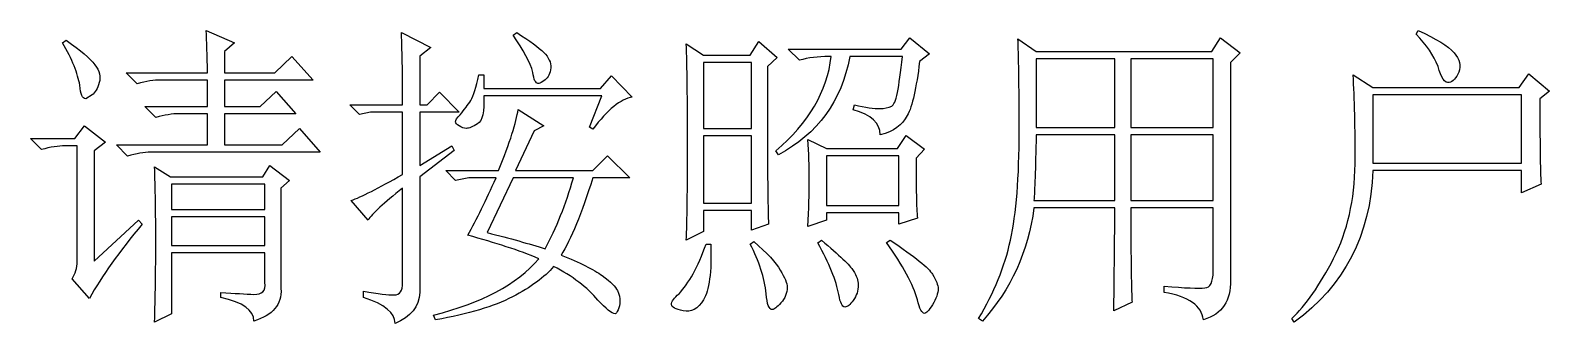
# Model space of a CAD drawing. Extents: x -45 to 645, y -160 to 467.
# Drawn here: x 376.72 to 385.16, y 156.86 to 158.48 of the extents above; entities that cross this region are included whole.
import ezdxf

# ---------------------------------------------------------------- set-up
doc = ezdxf.new("R2010")
doc.units = 0
doc.layers.add('layer 1', color=7, linetype='Continuous')

msp = doc.modelspace()

# ---------------------------------------------------------------- linework, layer by layer
at = {"layer": 'layer 1', "color": 7, "true_color": 0xffffff}
for points, knots in [([(377.2561, 158.2491), (377.2561, 158.2491), (377.3172, 158.1874), (377.3172, 158.1874), (377.3679, 158.2015), (377.4098, 158.2085), (377.4464, 158.2085), (377.4464, 158.2085), (377.7066, 158.2086), (377.7066, 158.2086), (377.7066, 158.2086), (377.7066, 158.0622), (377.7066, 158.0622), (377.7066, 158.0622), (377.3592, 158.0622), (377.3592, 158.0622), (377.3592, 158.0622), (377.4203, 158.0005), (377.4203, 158.0005), (377.4691, 158.0146), (377.5128, 158.0215), (377.5495, 158.0215), (377.5495, 158.0215), (377.7066, 158.0215), (377.7066, 158.0215), (377.7066, 158.0215), (377.7066, 157.8487), (377.7066, 157.8487), (377.7066, 157.8487), (377.202, 157.8487), (377.202, 157.8487), (377.202, 157.8487), (377.2631, 157.787), (377.2631, 157.787), (377.312, 157.801), (377.3556, 157.8081), (377.3923, 157.8081), (377.3923, 157.8081), (378.3335, 157.8082), (378.3335, 157.8082), (378.3335, 157.8082), (378.2183, 157.9388), (378.2183, 157.9388), (378.2183, 157.9388), (378.1223, 157.8487), (378.1223, 157.8487), (378.1223, 157.8487), (377.8009, 157.8487), (377.8009, 157.8487), (377.8009, 157.8487), (377.8009, 158.0215), (377.8009, 158.0215), (377.8009, 158.0215), (378.1973, 158.0215), (378.1973, 158.0215), (378.1973, 158.0215), (378.0891, 158.1451), (378.0891, 158.1451), (378.0891, 158.1451), (378, 158.0622), (378, 158.0622), (378, 158.0622), (377.8009, 158.0622), (377.8009, 158.0622), (377.8009, 158.0622), (377.8009, 158.2086), (377.8009, 158.2086), (377.8009, 158.2086), (378.2934, 158.2086), (378.2934, 158.2086), (378.2934, 158.2086), (378.1764, 158.339), (378.1764, 158.339), (378.1764, 158.339), (378.0821, 158.2491), (378.0821, 158.2491), (378.0821, 158.2491), (377.8009, 158.2491), (377.8009, 158.2491), (377.8009, 158.2491), (377.8009, 158.3674), (377.8009, 158.3674), (377.8009, 158.3674), (377.8568, 158.415), (377.8568, 158.415), (377.8568, 158.415), (377.6997, 158.4837), (377.6997, 158.4837), (377.7032, 158.4237), (377.7066, 158.3461), (377.7066, 158.249), (377.7066, 158.249), (377.2561, 158.2491), (377.2561, 158.2491)], [0, 0, 0, 0, 0.032258, 0.032258, 0.032258, 0.064516, 0.064516, 0.064516, 0.096774, 0.096774, 0.096774, 0.129032, 0.129032, 0.129032, 0.16129, 0.16129, 0.16129, 0.193548, 0.193548, 0.193548, 0.225806, 0.225806, 0.225806, 0.258065, 0.258065, 0.258065, 0.290323, 0.290323, 0.290323, 0.322581, 0.322581, 0.322581, 0.354839, 0.354839, 0.354839, 0.387097, 0.387097, 0.387097, 0.419355, 0.419355, 0.419355, 0.451613, 0.451613, 0.451613, 0.483871, 0.483871, 0.483871, 0.516129, 0.516129, 0.516129, 0.548387, 0.548387, 0.548387, 0.580645, 0.580645, 0.580645, 0.612903, 0.612903, 0.612903, 0.645161, 0.645161, 0.645161, 0.677419, 0.677419, 0.677419, 0.709677, 0.709677, 0.709677, 0.741935, 0.741935, 0.741935, 0.774194, 0.774194, 0.774194, 0.806452, 0.806452, 0.806452, 0.83871, 0.83871, 0.83871, 0.870968, 0.870968, 0.870968, 0.903226, 0.903226, 0.903226, 0.935484, 0.935484, 0.935484, 0.967742, 0.967742, 0.967742, 1, 1, 1, 1]), ([(378.8872, 158.0304), (378.8872, 158.0304), (379.1055, 158.0304), (379.1055, 158.0304), (379.1055, 158.0304), (378.9955, 158.1416), (378.9955, 158.1416), (378.9955, 158.1416), (378.9274, 158.0709), (378.9274, 158.0709), (378.9274, 158.0709), (378.8872, 158.0709), (378.8872, 158.0709), (378.8872, 158.0709), (378.8872, 158.3408), (378.8872, 158.3408), (378.8872, 158.3408), (378.9484, 158.3884), (378.9484, 158.3884), (378.9484, 158.3884), (378.7842, 158.4714), (378.7842, 158.4714), (378.7895, 158.3515), (378.7912, 158.2191), (378.7912, 158.0709), (378.7912, 158.0709), (378.4978, 158.0709), (378.4978, 158.0709), (378.4978, 158.0709), (378.552, 158.0164), (378.552, 158.0164), (378.552, 158.0164), (378.6131, 158.0304), (378.6131, 158.0304), (378.6131, 158.0304), (378.7912, 158.0304), (378.7912, 158.0304), (378.7912, 158.0304), (378.7912, 157.6848), (378.7912, 157.6848), (378.655, 157.6072), (378.5589, 157.5594), (378.5048, 157.54), (378.5048, 157.54), (378.5991, 157.4308), (378.5991, 157.4308), (378.6218, 157.4677), (378.6864, 157.5259), (378.7912, 157.6088), (378.7912, 157.6088), (378.7912, 157.0849), (378.7912, 157.0849), (378.7912, 157.039), (378.7755, 157.0161), (378.744, 157.0161), (378.7109, 157.0162), (378.655, 157.0231), (378.5729, 157.0373), (378.5729, 157.0373), (378.5729, 157.0021), (378.5729, 157.0021), (378.6917, 156.965), (378.7493, 156.9173), (378.7493, 156.8574), (378.8366, 156.8944), (378.882, 156.9508), (378.8872, 157.0302), (378.8872, 157.0302), (378.8872, 157.6723), (378.8872, 157.6723), (378.8872, 157.6723), (379.0776, 157.8169), (379.0776, 157.8169), (379.0776, 157.8169), (379.0636, 157.8435), (379.0636, 157.8435), (379.0636, 157.8435), (378.8872, 157.7342), (378.8872, 157.7342), (378.8872, 157.7342), (378.8872, 158.0304), (378.8872, 158.0304)], [0, 0, 0, 0, 0.037037, 0.037037, 0.037037, 0.074074, 0.074074, 0.074074, 0.111111, 0.111111, 0.111111, 0.148148, 0.148148, 0.148148, 0.185185, 0.185185, 0.185185, 0.222222, 0.222222, 0.222222, 0.259259, 0.259259, 0.259259, 0.296296, 0.296296, 0.296296, 0.333333, 0.333333, 0.333333, 0.37037, 0.37037, 0.37037, 0.407407, 0.407407, 0.407407, 0.444444, 0.444444, 0.444444, 0.481481, 0.481481, 0.481481, 0.518519, 0.518519, 0.518519, 0.555556, 0.555556, 0.555556, 0.592593, 0.592593, 0.592593, 0.62963, 0.62963, 0.62963, 0.666667, 0.666667, 0.666667, 0.703704, 0.703704, 0.703704, 0.740741, 0.740741, 0.740741, 0.777778, 0.777778, 0.777778, 0.814815, 0.814815, 0.814815, 0.851852, 0.851852, 0.851852, 0.888889, 0.888889, 0.888889, 0.925926, 0.925926, 0.925926, 0.962963, 0.962963, 0.962963, 1, 1, 1, 1]), ([(379.4041, 158.4573), (379.4635, 158.3743), (379.5001, 158.3055), (379.5141, 158.2508), (379.5194, 158.2104), (379.5298, 158.1891), (379.5473, 158.1891), (379.5525, 158.1892), (379.5647, 158.1961), (379.5822, 158.2102), (379.5997, 158.2227), (379.6101, 158.2455), (379.6136, 158.2755), (379.6154, 158.3057), (379.6031, 158.3337), (379.5752, 158.3619), (379.5473, 158.3884), (379.4984, 158.4254), (379.425, 158.4713), (379.425, 158.4713), (379.4041, 158.4573), (379.4041, 158.4573)], [0, 0, 0, 0, 0.142857, 0.142857, 0.142857, 0.285714, 0.285714, 0.285714, 0.428571, 0.428571, 0.428571, 0.571429, 0.571429, 0.571429, 0.714286, 0.714286, 0.714286, 0.857143, 0.857143, 0.857143, 1, 1, 1, 1]), ([(384.4194, 158.4626), (384.477, 158.4025), (384.5189, 158.3443), (384.5416, 158.2843), (384.5591, 158.2192), (384.58, 158.1891), (384.6027, 158.1944), (384.6254, 158.1997), (384.6428, 158.2191), (384.6568, 158.2526), (384.6708, 158.288), (384.662, 158.3231), (384.6306, 158.3602), (384.5975, 158.3974), (384.5328, 158.4378), (384.4315, 158.4836), (384.4315, 158.4836), (384.4194, 158.4626), (384.4194, 158.4626)], [0, 0, 0, 0, 0.166667, 0.166667, 0.166667, 0.333333, 0.333333, 0.333333, 0.5, 0.5, 0.5, 0.666667, 0.666667, 0.666667, 0.833333, 0.833333, 0.833333, 1, 1, 1, 1]), ([(376.9977, 158.1803), (377.0012, 158.1293), (377.0134, 158.1044), (377.0309, 158.1044), (377.0309, 158.1044), (377.0658, 158.1257), (377.0658, 158.1257), (377.0833, 158.138), (377.0972, 158.1609), (377.1059, 158.1944), (377.1147, 158.2263), (377.1077, 158.2596), (377.0815, 158.2931), (377.0571, 158.3285), (377.0029, 158.3725), (376.9226, 158.429), (376.9226, 158.429), (376.9017, 158.415), (376.9017, 158.415), (376.9558, 158.3231), (376.9872, 158.2438), (376.9977, 158.1803)], [0, 0, 0, 0, 0.142857, 0.142857, 0.142857, 0.285714, 0.285714, 0.285714, 0.428571, 0.428571, 0.428571, 0.571429, 0.571429, 0.571429, 0.714286, 0.714286, 0.714286, 0.857143, 0.857143, 0.857143, 1, 1, 1, 1]), ([(380.3734, 157.8505), (380.3734, 157.5982), (380.3716, 157.4218), (380.3664, 157.3195), (380.3664, 157.3195), (380.4625, 157.369), (380.4625, 157.369), (380.4625, 157.369), (380.4625, 157.4853), (380.4625, 157.4853), (380.4625, 157.4853), (380.7279, 157.4853), (380.7279, 157.4853), (380.7279, 157.4853), (380.7279, 157.376), (380.7279, 157.376), (380.7279, 157.376), (380.8239, 157.4095), (380.8239, 157.4095), (380.8187, 157.473), (380.8169, 157.7657), (380.8169, 158.2843), (380.8169, 158.2843), (380.8711, 158.3339), (380.8711, 158.3339), (380.8711, 158.3339), (380.7698, 158.422), (380.7698, 158.422), (380.7698, 158.422), (380.7209, 158.3462), (380.7209, 158.3462), (380.7209, 158.3462), (380.4625, 158.3462), (380.4625, 158.3462), (380.4625, 158.3462), (380.3664, 158.4097), (380.3664, 158.4097), (380.3716, 158.2898), (380.3734, 158.1026), (380.3734, 157.8505)], [0, 0, 0, 0, 0.076923, 0.076923, 0.076923, 0.153846, 0.153846, 0.153846, 0.230769, 0.230769, 0.230769, 0.307692, 0.307692, 0.307692, 0.384615, 0.384615, 0.384615, 0.461538, 0.461538, 0.461538, 0.538462, 0.538462, 0.538462, 0.615385, 0.615385, 0.615385, 0.692308, 0.692308, 0.692308, 0.769231, 0.769231, 0.769231, 0.846154, 0.846154, 0.846154, 0.923077, 0.923077, 0.923077, 1, 1, 1, 1]), ([(381.5678, 158.339), (381.5486, 158.1644), (381.5294, 158.0727), (381.5084, 158.0639), (381.4892, 158.055), (381.4665, 158.0497), (381.4438, 158.0497), (381.4089, 158.0499), (381.36, 158.0568), (381.3006, 158.0709), (381.3006, 158.0709), (381.2936, 158.0427), (381.2936, 158.0427), (381.3949, 158.0146), (381.4438, 157.9686), (381.4438, 157.9051), (381.5172, 157.9229), (381.5678, 157.9598), (381.594, 158.0109), (381.6219, 158.064), (381.6446, 158.1644), (381.6621, 158.3108), (381.6621, 158.3108), (381.7179, 158.3533), (381.7179, 158.3533), (381.7179, 158.3533), (381.608, 158.4432), (381.608, 158.4432), (381.608, 158.4432), (381.5608, 158.3797), (381.5608, 158.3797), (381.5608, 158.3797), (380.9322, 158.3797), (380.9322, 158.3797), (380.9322, 158.3797), (380.995, 158.318), (380.995, 158.318), (381.0439, 158.3321), (381.098, 158.339), (381.1574, 158.339), (381.1574, 158.339), (381.1714, 158.339), (381.1714, 158.339), (381.1487, 158.1469), (381.0474, 157.9721), (380.8641, 157.8151), (380.8641, 157.8151), (380.8781, 157.7941), (380.8781, 157.7941), (381.0963, 157.9104), (381.229, 158.0903), (381.2744, 158.339), (381.2744, 158.339), (381.5678, 158.339), (381.5678, 158.339)], [0, 0, 0, 0, 0.055556, 0.055556, 0.055556, 0.111111, 0.111111, 0.111111, 0.166667, 0.166667, 0.166667, 0.222222, 0.222222, 0.222222, 0.277778, 0.277778, 0.277778, 0.333333, 0.333333, 0.333333, 0.388889, 0.388889, 0.388889, 0.444444, 0.444444, 0.444444, 0.5, 0.5, 0.5, 0.555556, 0.555556, 0.555556, 0.611111, 0.611111, 0.611111, 0.666667, 0.666667, 0.666667, 0.722222, 0.722222, 0.722222, 0.777778, 0.777778, 0.777778, 0.833333, 0.833333, 0.833333, 0.888889, 0.888889, 0.888889, 0.944444, 0.944444, 0.944444, 1, 1, 1, 1]), ([(383.0205, 157.0303), (383.1566, 157.0073), (383.2299, 156.9561), (383.2387, 156.8785), (383.3435, 156.9103), (383.3923, 156.9844), (383.3889, 157.099), (383.3889, 157.099), (383.3889, 158.3057), (383.3889, 158.3057), (383.3889, 158.3057), (383.4431, 158.3602), (383.4431, 158.3602), (383.4431, 158.3602), (383.333, 158.4432), (383.333, 158.4432), (383.333, 158.4432), (383.2859, 158.3674), (383.2859, 158.3674), (383.2859, 158.3674), (382.3097, 158.3674), (382.3097, 158.3674), (382.3097, 158.3674), (382.2085, 158.4378), (382.2085, 158.4378), (382.212, 158.3549), (382.2154, 158.1838), (382.2154, 157.9263), (382.2154, 157.6689), (382.1997, 157.4676), (382.1665, 157.3195), (382.1351, 157.1732), (382.0757, 157.0284), (381.9902, 156.8856), (381.9902, 156.8856), (382.0111, 156.8716), (382.0111, 156.8716), (382.17, 157.0462), (382.2643, 157.256), (382.2975, 157.4994), (382.2975, 157.4994), (382.7463, 157.4994), (382.7463, 157.4994), (382.7463, 157.3796), (382.7445, 157.189), (382.741, 156.9279), (382.741, 156.9279), (382.8424, 156.9755), (382.8424, 156.9755), (382.8388, 157.0303), (382.8353, 157.2048), (382.8353, 157.4994), (382.8353, 157.4994), (383.2928, 157.4994), (383.2928, 157.4994), (383.2928, 157.4994), (383.2928, 157.1468), (383.2928, 157.1468), (383.2928, 157.0885), (383.2771, 157.0567), (383.2457, 157.0549), (383.2126, 157.0515), (383.1374, 157.0549), (383.0204, 157.0655), (383.0204, 157.0655), (383.0205, 157.0303), (383.0205, 157.0303)], [0, 0, 0, 0, 0.045455, 0.045455, 0.045455, 0.090909, 0.090909, 0.090909, 0.136364, 0.136364, 0.136364, 0.181818, 0.181818, 0.181818, 0.227273, 0.227273, 0.227273, 0.272727, 0.272727, 0.272727, 0.318182, 0.318182, 0.318182, 0.363636, 0.363636, 0.363636, 0.409091, 0.409091, 0.409091, 0.454545, 0.454545, 0.454545, 0.5, 0.5, 0.5, 0.545455, 0.545455, 0.545455, 0.590909, 0.590909, 0.590909, 0.636364, 0.636364, 0.636364, 0.681818, 0.681818, 0.681818, 0.727273, 0.727273, 0.727273, 0.772727, 0.772727, 0.772727, 0.818182, 0.818182, 0.818182, 0.863636, 0.863636, 0.863636, 0.909091, 0.909091, 0.909091, 0.954545, 0.954545, 0.954545, 1, 1, 1, 1]), ([(380.7279, 158.3057), (380.7279, 158.3057), (380.7279, 157.9388), (380.7279, 157.9388), (380.7279, 157.9388), (380.4625, 157.9388), (380.4625, 157.9388), (380.4625, 157.9388), (380.4625, 158.3057), (380.4625, 158.3057), (380.4625, 158.3057), (380.7279, 158.3057), (380.7279, 158.3057)], [0, 0, 0, 0, 0.25, 0.25, 0.25, 0.5, 0.5, 0.5, 0.75, 0.75, 0.75, 1, 1, 1, 1]), ([(382.7463, 158.3267), (382.7463, 158.3267), (382.7463, 157.9457), (382.7463, 157.9457), (382.7463, 157.9457), (382.3097, 157.9457), (382.3097, 157.9457), (382.3097, 157.9457), (382.3097, 158.3267), (382.3097, 158.3267), (382.3097, 158.3267), (382.7463, 158.3267), (382.7463, 158.3267)], [0, 0, 0, 0, 0.25, 0.25, 0.25, 0.5, 0.5, 0.5, 0.75, 0.75, 0.75, 1, 1, 1, 1]), ([(383.2928, 158.3267), (383.2928, 158.3267), (383.2928, 157.9457), (383.2928, 157.9457), (383.2928, 157.9457), (382.8353, 157.9457), (382.8353, 157.9457), (382.8353, 157.9457), (382.8353, 158.3267), (382.8353, 158.3267), (382.8353, 158.3267), (383.2928, 158.3267), (383.2928, 158.3267)], [0, 0, 0, 0, 0.25, 0.25, 0.25, 0.5, 0.5, 0.5, 0.75, 0.75, 0.75, 1, 1, 1, 1]), ([(379.8476, 157.9352), (379.9297, 158.0445), (380.003, 158.1044), (380.0659, 158.1132), (380.0659, 158.1132), (379.9507, 158.2315), (379.9507, 158.2315), (379.9507, 158.2315), (379.8895, 158.161), (379.8895, 158.161), (379.8895, 158.161), (379.2417, 158.161), (379.2417, 158.161), (379.2417, 158.161), (379.2417, 158.2368), (379.2417, 158.2368), (379.2417, 158.2368), (379.2138, 158.2368), (379.2138, 158.2368), (379.1998, 158.168), (379.1858, 158.122), (379.1701, 158.0956), (379.1544, 158.0709), (379.1334, 158.0444), (379.1107, 158.0162), (379.0933, 157.9987), (379.0845, 157.9845), (379.0845, 157.9756), (379.0845, 157.9705), (379.0915, 157.9633), (379.1055, 157.9545), (379.1177, 157.9457), (379.1317, 157.9404), (379.1456, 157.9404), (379.1596, 157.9405), (379.1806, 157.9492), (379.2068, 157.9651), (379.2347, 157.981), (379.2452, 158.0339), (379.2417, 158.1203), (379.2417, 158.1203), (379.8965, 158.1203), (379.8965, 158.1203), (379.8965, 158.1203), (379.8284, 157.9475), (379.8284, 157.9475), (379.8284, 157.9475), (379.8476, 157.9352), (379.8476, 157.9352)], [0, 0, 0, 0, 0.0625, 0.0625, 0.0625, 0.125, 0.125, 0.125, 0.1875, 0.1875, 0.1875, 0.25, 0.25, 0.25, 0.3125, 0.3125, 0.3125, 0.375, 0.375, 0.375, 0.4375, 0.4375, 0.4375, 0.5, 0.5, 0.5, 0.5625, 0.5625, 0.5625, 0.625, 0.625, 0.625, 0.6875, 0.6875, 0.6875, 0.75, 0.75, 0.75, 0.8125, 0.8125, 0.8125, 0.875, 0.875, 0.875, 0.9375, 0.9375, 0.9375, 1, 1, 1, 1]), ([(384.0806, 157.7429), (384.0789, 157.5437), (384.0387, 157.3689), (383.9618, 157.2189), (383.8851, 157.0708), (383.8064, 156.9579), (383.7296, 156.8856), (383.7296, 156.8856), (383.7436, 156.8644), (383.7436, 156.8644), (384.0212, 157.0674), (384.1661, 157.3477), (384.1801, 157.7058), (384.1801, 157.7058), (385.0044, 157.7058), (385.0044, 157.7058), (385.0044, 157.7058), (385.0044, 157.5824), (385.0044, 157.5824), (385.0044, 157.5824), (385.1143, 157.63), (385.1143, 157.63), (385.1091, 157.7076), (385.1073, 157.8663), (385.1073, 158.1044), (385.1073, 158.1044), (385.1615, 158.1469), (385.1615, 158.1469), (385.1615, 158.1469), (385.0462, 158.2422), (385.0462, 158.2422), (385.0462, 158.2422), (384.9921, 158.1662), (384.9921, 158.1662), (384.9921, 158.1662), (384.1802, 158.1662), (384.1802, 158.1662), (384.1802, 158.1662), (384.0701, 158.2368), (384.0701, 158.2368), (384.0789, 158.108), (384.0823, 157.9421), (384.0806, 157.7429)], [0, 0, 0, 0, 0.071429, 0.071429, 0.071429, 0.142857, 0.142857, 0.142857, 0.214286, 0.214286, 0.214286, 0.285714, 0.285714, 0.285714, 0.357143, 0.357143, 0.357143, 0.428571, 0.428571, 0.428571, 0.5, 0.5, 0.5, 0.571429, 0.571429, 0.571429, 0.642857, 0.642857, 0.642857, 0.714286, 0.714286, 0.714286, 0.785714, 0.785714, 0.785714, 0.857143, 0.857143, 0.857143, 0.928571, 0.928571, 0.928571, 1, 1, 1, 1]), ([(379.432, 158.0445), (379.4233, 157.9757), (379.3866, 157.8628), (379.3238, 157.7058), (379.3238, 157.7058), (379.0304, 157.7058), (379.0304, 157.7058), (379.0304, 157.7058), (379.0845, 157.6512), (379.0845, 157.6512), (379.0845, 157.6512), (379.1596, 157.6653), (379.1596, 157.6653), (379.1596, 157.6653), (379.3098, 157.6653), (379.3098, 157.6653), (379.2539, 157.5419), (379.2033, 157.4359), (379.1526, 157.3477), (379.3063, 157.3055), (379.439, 157.263), (379.5473, 157.2172), (379.425, 157.0744), (379.2295, 156.9702), (378.9623, 156.905), (378.9623, 156.905), (378.9745, 156.8785), (378.9745, 156.8785), (379.1562, 156.9103), (379.2993, 156.9526), (379.4006, 157.0055), (379.5036, 157.0585), (379.5804, 157.1149), (379.6293, 157.1749), (379.7341, 157.1202), (379.8162, 157.0584), (379.8755, 156.9879), (379.921, 156.9386), (379.9524, 156.912), (379.9716, 156.912), (379.9751, 156.912), (379.9803, 156.9191), (379.9873, 156.9332), (379.9943, 156.9474), (379.9978, 156.9632), (379.9978, 156.9808), (379.9978, 157.0004), (379.9943, 157.0196), (379.9838, 157.0408), (379.9751, 157.0603), (379.9471, 157.0884), (379.9, 157.1237), (379.8511, 157.1573), (379.776, 157.196), (379.6712, 157.2366), (379.7254, 157.3248), (379.7848, 157.4676), (379.8476, 157.6652), (379.8476, 157.6652), (380.0537, 157.6653), (380.0537, 157.6653), (380.0537, 157.6653), (379.9297, 157.7887), (379.9297, 157.7887), (379.9297, 157.7887), (379.8476, 157.7058), (379.8476, 157.7058), (379.8476, 157.7058), (379.4181, 157.7058), (379.4181, 157.7058), (379.4181, 157.7058), (379.5211, 157.9263), (379.5211, 157.9263), (379.5211, 157.9263), (379.5752, 157.9546), (379.5752, 157.9546), (379.5752, 157.9546), (379.432, 158.0445), (379.432, 158.0445)], [0, 0, 0, 0, 0.038462, 0.038462, 0.038462, 0.076923, 0.076923, 0.076923, 0.115385, 0.115385, 0.115385, 0.153846, 0.153846, 0.153846, 0.192308, 0.192308, 0.192308, 0.230769, 0.230769, 0.230769, 0.269231, 0.269231, 0.269231, 0.307692, 0.307692, 0.307692, 0.346154, 0.346154, 0.346154, 0.384615, 0.384615, 0.384615, 0.423077, 0.423077, 0.423077, 0.461538, 0.461538, 0.461538, 0.5, 0.5, 0.5, 0.538462, 0.538462, 0.538462, 0.576923, 0.576923, 0.576923, 0.615385, 0.615385, 0.615385, 0.653846, 0.653846, 0.653846, 0.692308, 0.692308, 0.692308, 0.730769, 0.730769, 0.730769, 0.769231, 0.769231, 0.769231, 0.807692, 0.807692, 0.807692, 0.846154, 0.846154, 0.846154, 0.884615, 0.884615, 0.884615, 0.923077, 0.923077, 0.923077, 0.961538, 0.961538, 0.961538, 1, 1, 1, 1]), ([(385.0044, 158.1257), (385.0044, 158.1257), (385.0044, 157.7465), (385.0044, 157.7465), (385.0044, 157.7465), (384.1802, 157.7465), (384.1802, 157.7465), (384.1802, 157.7465), (384.1802, 158.1257), (384.1802, 158.1257), (384.1802, 158.1257), (385.0044, 158.1257), (385.0044, 158.1257)], [0, 0, 0, 0, 0.25, 0.25, 0.25, 0.5, 0.5, 0.5, 0.75, 0.75, 0.75, 1, 1, 1, 1]), ([(376.7847, 157.8223), (376.8353, 157.8364), (376.8789, 157.8434), (376.9156, 157.8434), (376.9156, 157.8434), (376.9837, 157.8435), (376.9837, 157.8435), (376.9837, 157.8435), (376.9837, 157.2032), (376.9837, 157.2032), (376.9837, 157.166), (376.9732, 157.1343), (376.9558, 157.106), (376.9558, 157.106), (377.0518, 156.9968), (377.0518, 156.9968), (377.1199, 157.1202), (377.2177, 157.2577), (377.3452, 157.4094), (377.3452, 157.4094), (377.3242, 157.4308), (377.3242, 157.4308), (377.3242, 157.4308), (377.078, 157.2032), (377.078, 157.2032), (377.078, 157.2032), (377.078, 157.8151), (377.078, 157.8151), (377.078, 157.8151), (377.1409, 157.8645), (377.1409, 157.8645), (377.1409, 157.8645), (377.0239, 157.9546), (377.0239, 157.9546), (377.0239, 157.9546), (376.9698, 157.884), (376.9698, 157.884), (376.9698, 157.884), (376.7236, 157.884), (376.7236, 157.884), (376.7236, 157.884), (376.7847, 157.8223), (376.7847, 157.8223)], [0, 0, 0, 0, 0.071429, 0.071429, 0.071429, 0.142857, 0.142857, 0.142857, 0.214286, 0.214286, 0.214286, 0.285714, 0.285714, 0.285714, 0.357143, 0.357143, 0.357143, 0.428571, 0.428571, 0.428571, 0.5, 0.5, 0.5, 0.571429, 0.571429, 0.571429, 0.642857, 0.642857, 0.642857, 0.714286, 0.714286, 0.714286, 0.785714, 0.785714, 0.785714, 0.857143, 0.857143, 0.857143, 0.928571, 0.928571, 0.928571, 1, 1, 1, 1]), ([(380.7279, 157.8981), (380.7279, 157.8981), (380.7279, 157.526), (380.7279, 157.526), (380.7279, 157.526), (380.4625, 157.526), (380.4625, 157.526), (380.4625, 157.526), (380.4625, 157.8981), (380.4625, 157.8981), (380.4625, 157.8981), (380.7279, 157.8981), (380.7279, 157.8981)], [0, 0, 0, 0, 0.25, 0.25, 0.25, 0.5, 0.5, 0.5, 0.75, 0.75, 0.75, 1, 1, 1, 1]), ([(381.1452, 157.4308), (381.1452, 157.4308), (381.1452, 157.4712), (381.1452, 157.4712), (381.1452, 157.4712), (381.5468, 157.4712), (381.5468, 157.4712), (381.5468, 157.4712), (381.5468, 157.4095), (381.5468, 157.4095), (381.5468, 157.4095), (381.6499, 157.4431), (381.6499, 157.4431), (381.6446, 157.4994), (381.6429, 157.6088), (381.6429, 157.7746), (381.6429, 157.7746), (381.69, 157.8241), (381.69, 157.8241), (381.69, 157.8241), (381.587, 157.8999), (381.587, 157.8999), (381.587, 157.8999), (381.5398, 157.8294), (381.5398, 157.8294), (381.5398, 157.8294), (381.1452, 157.8294), (381.1452, 157.8294), (381.1452, 157.8294), (381.0422, 157.8786), (381.0422, 157.8786), (381.0474, 157.8046), (381.0492, 157.7305), (381.0492, 157.6546), (381.0492, 157.5788), (381.0474, 157.4924), (381.0422, 157.3953), (381.0422, 157.3953), (381.1452, 157.4308), (381.1452, 157.4308)], [0, 0, 0, 0, 0.076923, 0.076923, 0.076923, 0.153846, 0.153846, 0.153846, 0.230769, 0.230769, 0.230769, 0.307692, 0.307692, 0.307692, 0.384615, 0.384615, 0.384615, 0.461538, 0.461538, 0.461538, 0.538462, 0.538462, 0.538462, 0.615385, 0.615385, 0.615385, 0.692308, 0.692308, 0.692308, 0.769231, 0.769231, 0.769231, 0.846154, 0.846154, 0.846154, 0.923077, 0.923077, 0.923077, 1, 1, 1, 1]), ([(382.7463, 157.9052), (382.7463, 157.9052), (382.7463, 157.5401), (382.7463, 157.5401), (382.7463, 157.5401), (382.2975, 157.5401), (382.2975, 157.5401), (382.301, 157.5913), (382.3062, 157.7128), (382.3097, 157.9051), (382.3097, 157.9051), (382.7463, 157.9052), (382.7463, 157.9052)], [0, 0, 0, 0, 0.25, 0.25, 0.25, 0.5, 0.5, 0.5, 0.75, 0.75, 0.75, 1, 1, 1, 1]), ([(383.2928, 157.9052), (383.2928, 157.9052), (383.2928, 157.5401), (383.2928, 157.5401), (383.2928, 157.5401), (382.8353, 157.5401), (382.8353, 157.5401), (382.8353, 157.5401), (382.8353, 157.9052), (382.8353, 157.9052), (382.8353, 157.9052), (383.2928, 157.9052), (383.2928, 157.9052)], [0, 0, 0, 0, 0.25, 0.25, 0.25, 0.5, 0.5, 0.5, 0.75, 0.75, 0.75, 1, 1, 1, 1]), ([(377.4203, 157.3125), (377.4203, 157.152), (377.4168, 157.002), (377.4133, 156.8644), (377.4133, 156.8644), (377.5076, 156.912), (377.5076, 156.912), (377.5076, 156.912), (377.5076, 157.2508), (377.5076, 157.2508), (377.5076, 157.2508), (378.0262, 157.2508), (378.0262, 157.2508), (378.0262, 157.2508), (378.0262, 157.0849), (378.0262, 157.0849), (378.0314, 157.039), (378.0105, 157.0179), (377.9651, 157.0196), (377.9197, 157.0214), (377.8585, 157.0249), (377.7817, 157.0302), (377.7817, 157.0302), (377.7817, 157.0021), (377.7817, 157.0021), (377.904, 156.9755), (377.9651, 156.9314), (377.9651, 156.8715), (378.0699, 156.9033), (378.1205, 156.9632), (378.1152, 157.0514), (378.1152, 157.0514), (378.1153, 157.6088), (378.1153, 157.6088), (378.1153, 157.6088), (378.1624, 157.6512), (378.1624, 157.6512), (378.1624, 157.6512), (378.0541, 157.7342), (378.0541, 157.7342), (378.0541, 157.7342), (378.014, 157.6707), (378.014, 157.6707), (378.014, 157.6707), (377.5023, 157.6707), (377.5023, 157.6707), (377.5023, 157.6707), (377.4133, 157.727), (377.4133, 157.727), (377.4168, 157.6123), (377.4203, 157.4729), (377.4203, 157.3125)], [0, 0, 0, 0, 0.058824, 0.058824, 0.058824, 0.117647, 0.117647, 0.117647, 0.176471, 0.176471, 0.176471, 0.235294, 0.235294, 0.235294, 0.294118, 0.294118, 0.294118, 0.352941, 0.352941, 0.352941, 0.411765, 0.411765, 0.411765, 0.470588, 0.470588, 0.470588, 0.529412, 0.529412, 0.529412, 0.588235, 0.588235, 0.588235, 0.647059, 0.647059, 0.647059, 0.705882, 0.705882, 0.705882, 0.764706, 0.764706, 0.764706, 0.823529, 0.823529, 0.823529, 0.882353, 0.882353, 0.882353, 0.941176, 0.941176, 0.941176, 1, 1, 1, 1]), ([(381.5468, 157.7887), (381.5468, 157.7887), (381.5468, 157.5119), (381.5468, 157.5119), (381.5468, 157.5119), (381.1452, 157.5119), (381.1452, 157.5119), (381.1452, 157.5119), (381.1452, 157.7887), (381.1452, 157.7887), (381.1452, 157.7887), (381.5468, 157.7887), (381.5468, 157.7887)], [0, 0, 0, 0, 0.25, 0.25, 0.25, 0.5, 0.5, 0.5, 0.75, 0.75, 0.75, 1, 1, 1, 1]), ([(378.0262, 157.63), (378.0262, 157.63), (378.0262, 157.4907), (378.0262, 157.4907), (378.0262, 157.4907), (377.5076, 157.4907), (377.5076, 157.4907), (377.5076, 157.4907), (377.5076, 157.63), (377.5076, 157.63), (377.5076, 157.63), (378.0262, 157.63), (378.0262, 157.63)], [0, 0, 0, 0, 0.25, 0.25, 0.25, 0.5, 0.5, 0.5, 0.75, 0.75, 0.75, 1, 1, 1, 1]), ([(379.7394, 157.6653), (379.6975, 157.5189), (379.6451, 157.3865), (379.5822, 157.2719), (379.4949, 157.3002), (379.3884, 157.3301), (379.2609, 157.3618), (379.2609, 157.3618), (379.4041, 157.6653), (379.4041, 157.6653), (379.4041, 157.6653), (379.7394, 157.6653), (379.7394, 157.6653)], [0, 0, 0, 0, 0.25, 0.25, 0.25, 0.5, 0.5, 0.5, 0.75, 0.75, 0.75, 1, 1, 1, 1]), ([(378.0262, 157.45), (378.0262, 157.45), (378.0262, 157.2913), (378.0262, 157.2913), (378.0262, 157.2913), (377.5076, 157.2913), (377.5076, 157.2913), (377.5076, 157.2913), (377.5076, 157.45), (377.5076, 157.45), (377.5076, 157.45), (378.0262, 157.45), (378.0262, 157.45)], [0, 0, 0, 0, 0.25, 0.25, 0.25, 0.5, 0.5, 0.5, 0.75, 0.75, 0.75, 1, 1, 1, 1]), ([(380.4764, 157.2984), (380.431, 157.1714), (380.3804, 157.0796), (380.3262, 157.0231), (380.2983, 157.0004), (380.2843, 156.9808), (380.2843, 156.9614), (380.2843, 156.9492), (380.307, 156.9367), (380.3489, 156.9279), (380.3926, 156.9192), (380.431, 156.9385), (380.4624, 156.9896), (380.4939, 157.0408), (380.5078, 157.1431), (380.5026, 157.2983), (380.5026, 157.2983), (380.4764, 157.2984), (380.4764, 157.2984)], [0, 0, 0, 0, 0.166667, 0.166667, 0.166667, 0.333333, 0.333333, 0.333333, 0.5, 0.5, 0.5, 0.666667, 0.666667, 0.666667, 0.833333, 0.833333, 0.833333, 1, 1, 1, 1]), ([(380.7209, 157.2984), (380.7715, 157.2032), (380.8012, 157.1114), (380.8099, 157.0231), (380.8152, 156.965), (380.8256, 156.935), (380.8448, 156.935), (380.8536, 156.9351), (380.8693, 156.9473), (380.892, 156.972), (380.9147, 156.9968), (380.9269, 157.0267), (380.9269, 157.0584), (380.9269, 157.0815), (380.913, 157.1131), (380.8885, 157.1537), (380.8641, 157.196), (380.8152, 157.2489), (380.7418, 157.3124), (380.7418, 157.3124), (380.7209, 157.2984), (380.7209, 157.2984)], [0, 0, 0, 0, 0.142857, 0.142857, 0.142857, 0.285714, 0.285714, 0.285714, 0.428571, 0.428571, 0.428571, 0.571429, 0.571429, 0.571429, 0.714286, 0.714286, 0.714286, 0.857143, 0.857143, 0.857143, 1, 1, 1, 1]), ([(381.0963, 157.3055), (381.1609, 157.1909), (381.1993, 157.0955), (381.2133, 157.0179), (381.222, 156.9722), (381.2325, 156.9491), (381.2465, 156.9491), (381.2604, 156.9492), (381.2762, 156.9614), (381.2936, 156.9861), (381.3128, 157.0109), (381.3216, 157.0408), (381.3216, 157.0725), (381.3216, 157.0956), (381.3128, 157.1219), (381.2936, 157.1519), (381.2762, 157.1801), (381.2168, 157.2366), (381.1173, 157.3195), (381.1173, 157.3195), (381.0963, 157.3055), (381.0963, 157.3055)], [0, 0, 0, 0, 0.142857, 0.142857, 0.142857, 0.285714, 0.285714, 0.285714, 0.428571, 0.428571, 0.428571, 0.571429, 0.571429, 0.571429, 0.714286, 0.714286, 0.714286, 0.857143, 0.857143, 0.857143, 1, 1, 1, 1]), ([(381.4787, 157.3071), (381.5695, 157.1785), (381.6271, 157.0725), (381.6498, 156.9896), (381.6621, 156.9386), (381.676, 156.9138), (381.69, 156.9138), (381.6987, 156.9138), (381.7144, 156.9297), (381.7337, 156.9614), (381.7547, 156.995), (381.7651, 157.0249), (381.7651, 157.0514), (381.7651, 157.0708), (381.7546, 157.0972), (381.7337, 157.1307), (381.7145, 157.166), (381.6359, 157.2278), (381.4997, 157.3195), (381.4997, 157.3195), (381.4787, 157.3071), (381.4787, 157.3071)], [0, 0, 0, 0, 0.142857, 0.142857, 0.142857, 0.285714, 0.285714, 0.285714, 0.428571, 0.428571, 0.428571, 0.571429, 0.571429, 0.571429, 0.714286, 0.714286, 0.714286, 0.857143, 0.857143, 0.857143, 1, 1, 1, 1])]:
    msp.add_open_spline(points, degree=3, knots=knots, dxfattribs=at)

doc.saveas('drawing.dxf')
